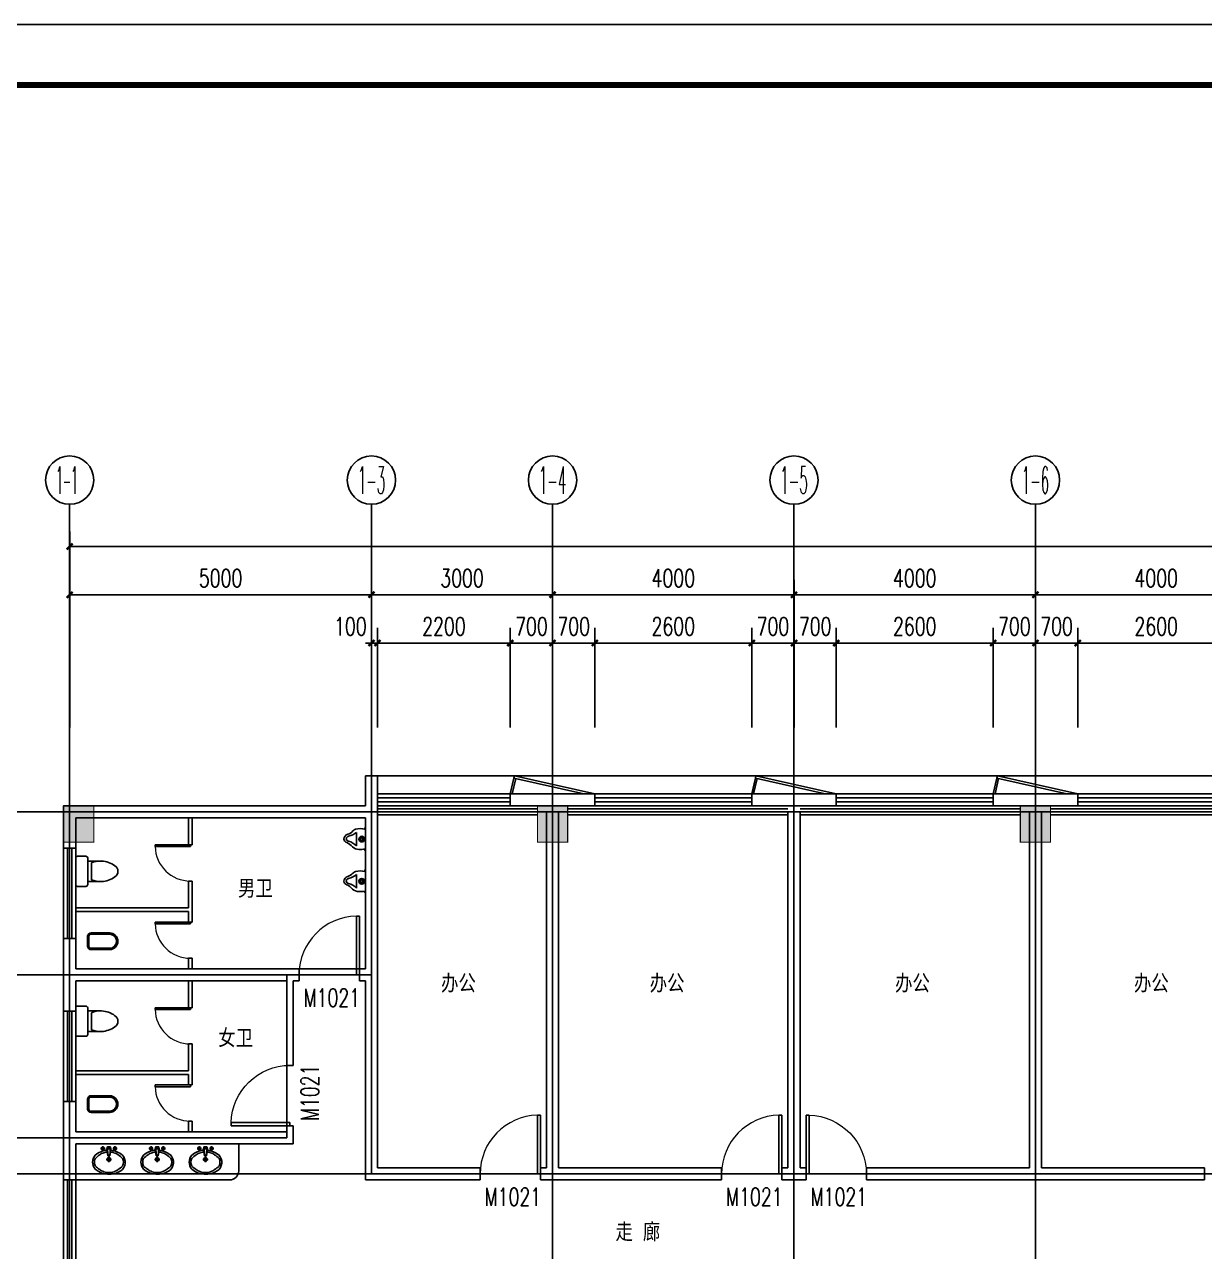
# Model space of a CAD drawing. Extents: x -6243262 to 3079315, y -2914302 to 172723.
# Drawn here: x -2370598 to -2351050, y -711687 to -691350 of the extents above; entities that cross this region are included whole.
import ezdxf
from ezdxf.enums import TextEntityAlignment as Align

# ---------------------------------------------------------------- set-up
doc = ezdxf.new("R2010")
doc.units = 0
doc.header["$LTSCALE"] = 1000
for name, color, linetype in [('0-柱网', 2, 'Continuous'), ('0-铝板', 32, 'Continuous'), ('A-FLOR-OTHER1-ON', 253, 'Continuous'), ('AXIS', 3, 'Continuous'), ('AXIS_TEXT', 7, 'Continuous'), ('DOTE', 24, 'Continuous'), ('PUB_DIM', 3, 'Continuous'), ('PUB_TEXT', 7, 'Continuous'), ('PUB_TITLE', 4, 'Continuous'), ('STAIR', 2, 'Continuous'), ('WALL', 9, 'Continuous'), ('WALL-PARAPET', 6, 'Continuous'), ('WINDOW', 4, 'Continuous'), ('WINDOW_TEXT', 7, 'Continuous'), ('洁具', 253, 'Continuous')]:
    doc.layers.add(name, color=color, linetype=linetype)
doc.styles.add('-宋体', font='', dxfattribs={"width": 0.8})
doc.styles.add('_TCH_AXIS', font='COMPLEX', dxfattribs={"bigfont": 'GBCBIG'})
doc.styles.add('_TCH_DIM_T3', font='SIMPLEX', dxfattribs={"width": 0.705882, "bigfont": 'GBCBIG'})
doc.styles.add('_TCH_WINDOW', font='SIMPLEX', dxfattribs={"height": 3.5, "bigfont": 'GBCBIG'})
doc.styles.add('COMPLEX', font='COMPLEX')
doc.styles.get('-宋体').set_extended_font_data('SimSun')
doc.dimstyles.new('_TCH_ARCH&&100', dxfattribs={"dimtxt": 297.5, "dimasz": 100, "dimexe": 250, "dimexo": 300, "dimgap": 126.25, "dimtad": 1, "dimdec": 0, "dimzin": 0, "dimdsep": 46, "dimtxsty": '_TCH_DIM_T3', "dimblk": 'ARCHTICK', "dimcen": 0.09, "dimclrt": 7, "dimazin": 2, "dimtfac": 1, "dimtdec": 0, "dimtix": 1, "dimtmove": 2, "dimatfit": 3, "dimfxl": 0, "dimtolj": 1, "dimtzin": 0, "dimarcsym": 0})

# ---------------------------------------------------------------- blocks, each defined once
blk = doc.blocks.new('1#柱网')
at = {"layer": '0-柱网'}
for points in [[(494005, 93967), (494005, 93367), (494505, 93367), (494505, 93967)], [(501855, 93967), (501855, 93367), (502355, 93367), (502355, 93967)], [(509855, 93967), (509855, 93367), (510355, 93367), (510355, 93967)]]:
    blk.add_hatch(color=0, dxfattribs=at).paths.add_polyline_path(points)
at = {"layer": '0-柱网', "color": 0, "const_width": 20}
for points in [[(494005, 93967), (494005, 93367), (494505, 93367), (494505, 93967), (494005, 93967)], [(501855, 93967), (501855, 93367), (502355, 93367), (502355, 93967), (501855, 93967)], [(509855, 93967), (509855, 93367), (510355, 93367), (510355, 93967), (509855, 93967)]]:
    blk.add_lwpolyline(points, dxfattribs=at)
blk = doc.blocks.new('A$C22252488')
at = {"layer": '0-铝板', "color": 0}
blk.add_lwpolyline([(1218, 0), (60, 261), (69, 300), (1400, 0)], dxfattribs=at)
at = {"layer": 'WINDOW', "color": 0}
for points in [[(0, 0), (60, 261)], [(31, 0), (90, 254)]]:
    blk.add_lwpolyline(points, dxfattribs=at)
blk = doc.blocks.new('01')
at = {"layer": 'A-FLOR-OTHER1-ON', "color": 0}
for points in [[(-34500, 150), (-31850, 150)], [(-34500, 0), (-31850, 0)], [(-31350, 150), (-27700, 150)], [(-31350, 0), (-27700, 0)], [(-23850, 150), (-27500, 150)], [(-23850, 0), (-27500, 0)], [(-19700, 150), (-23350, 150)], [(-19700, 0), (-23350, 0)], [(-19500, 150), (-15850, 150)], [(-19500, 0), (-15850, 0)], [(-11700, 150), (-15350, 150)], [(-11700, 0), (-15350, 0)], [(-11500, 150), (-7850, 150)], [(-11500, 0), (-7850, 0)], [(-3700, 150), (-7350, 150)], [(-3700, 0), (-7350, 0)], [(-3500, 150), (0, 150)], [(-3500, 0), (0, 0)]]:
    blk.add_lwpolyline(points, dxfattribs=at)
at = {"layer": 'STAIR', "color": 0}
for points in [[(-34500, 100), (-31850, 100)], [(-34500, 50), (-31850, 50)], [(-31350, 100), (-27700, 100)], [(-31350, 50), (-27700, 50)], [(-23850, 100), (-27500, 100)], [(-23850, 50), (-27500, 50)], [(-19700, 100), (-23350, 100)], [(-19700, 50), (-23350, 50)], [(-19500, 100), (-15850, 100)], [(-19500, 50), (-15850, 50)], [(-11700, 100), (-15350, 100)], [(-11700, 50), (-15350, 50)], [(-11500, 100), (-7850, 100)], [(-11500, 50), (-7850, 50)], [(-3700, 100), (-7350, 100)], [(-3700, 50), (-7350, 50)], [(-3500, 100), (0, 100)], [(-3500, 50), (0, 50)]]:
    blk.add_lwpolyline(points, dxfattribs=at)
blk = doc.blocks.new('_ArchTick')
at = {"color": 0, "linetype": 'ByBlock', "const_width": 0.4}
blk.add_lwpolyline([(-0.5, -0.5), (0.5, 0.5)], dxfattribs=at)
blk = doc.blocks.new('*D889')
at = {"layer": 'Defpoints', "color": 0, "transparency": 16777216}
for p in [(-2350550, -701602), (-2353150, -703302), (-2350550, -703302)]:
    blk.add_point(p, dxfattribs=at)
at = {"layer": 'PUB_DIM', "color": 0, "lineweight": -2, "transparency": 16777216}
for p, q in [((-2353150, -703002), (-2353150, -701352)), ((-2350550, -703002), (-2350550, -701352)), ((-2353150, -701602), (-2350550, -701602))]:
    blk.add_line(p, q, dxfattribs=at)
at = {"layer": 'PUB_DIM', "color": 0, "lineweight": -2, "transparency": 16777216, "xscale": 100, "yscale": 100, "zscale": 100, "rotation": 180}
blk.add_blockref('_ArchTick', (-2353150, -701602), dxfattribs=at)
at = {"layer": 'PUB_DIM', "color": 0, "lineweight": -2, "transparency": 16777216, "xscale": 100, "yscale": 100, "zscale": 100}
blk.add_blockref('_ArchTick', (-2350550, -701602), dxfattribs=at)
at = {"layer": 'PUB_DIM', "color": 7, "transparency": 16777216, "insert": (-2351850, -701327), "char_height": 297.5, "attachment_point": 5, "style": '_TCH_DIM_T3'}
blk.add_mtext('\\A1;2600', dxfattribs=at)
blk = doc.blocks.new('*D890')
at = {"layer": 'Defpoints', "color": 0, "transparency": 16777216}
for p in [(-2353150, -701602), (-2353850, -703302), (-2353150, -703302)]:
    blk.add_point(p, dxfattribs=at)
at = {"layer": 'PUB_DIM', "color": 0, "lineweight": -2, "transparency": 16777216}
for p, q in [((-2353850, -703002), (-2353850, -701352)), ((-2353150, -703002), (-2353150, -701352)), ((-2353850, -701602), (-2353950, -701602)), ((-2353850, -701602), (-2353150, -701602)), ((-2353150, -701602), (-2353050, -701602))]:
    blk.add_line(p, q, dxfattribs=at)
at = {"layer": 'PUB_DIM', "color": 0, "lineweight": -2, "transparency": 16777216, "xscale": 100, "yscale": 100, "zscale": 100}
blk.add_blockref('_ArchTick', (-2353850, -701602), dxfattribs=at)
at = {"layer": 'PUB_DIM', "color": 0, "lineweight": -2, "transparency": 16777216, "xscale": 100, "yscale": 100, "zscale": 100, "rotation": 180}
blk.add_blockref('_ArchTick', (-2353150, -701602), dxfattribs=at)
at = {"layer": 'PUB_DIM', "color": 7, "transparency": 16777216, "insert": (-2353500, -701327), "char_height": 297.5, "attachment_point": 5, "style": '_TCH_DIM_T3'}
blk.add_mtext('\\A1;700', dxfattribs=at)
blk = doc.blocks.new('*D891')
at = {"layer": 'Defpoints', "color": 0, "transparency": 16777216}
for p in [(-2353850, -701602), (-2354550, -703302), (-2353850, -703302)]:
    blk.add_point(p, dxfattribs=at)
at = {"layer": 'PUB_DIM', "color": 0, "lineweight": -2, "transparency": 16777216}
for p, q in [((-2354550, -703002), (-2354550, -701352)), ((-2353850, -703002), (-2353850, -701352)), ((-2354550, -701602), (-2354650, -701602)), ((-2354550, -701602), (-2353850, -701602)), ((-2353850, -701602), (-2353750, -701602))]:
    blk.add_line(p, q, dxfattribs=at)
at = {"layer": 'PUB_DIM', "color": 0, "lineweight": -2, "transparency": 16777216, "xscale": 100, "yscale": 100, "zscale": 100}
blk.add_blockref('_ArchTick', (-2354550, -701602), dxfattribs=at)
at = {"layer": 'PUB_DIM', "color": 0, "lineweight": -2, "transparency": 16777216, "xscale": 100, "yscale": 100, "zscale": 100, "rotation": 180}
blk.add_blockref('_ArchTick', (-2353850, -701602), dxfattribs=at)
at = {"layer": 'PUB_DIM', "color": 7, "transparency": 16777216, "insert": (-2354200, -701327), "char_height": 297.5, "attachment_point": 5, "style": '_TCH_DIM_T3'}
blk.add_mtext('\\A1;700', dxfattribs=at)
blk = doc.blocks.new('*D892')
at = {"layer": 'Defpoints', "color": 0, "transparency": 16777216}
for p in [(-2354550, -701602), (-2357150, -703302), (-2354550, -703302)]:
    blk.add_point(p, dxfattribs=at)
at = {"layer": 'PUB_DIM', "color": 0, "lineweight": -2, "transparency": 16777216}
for p, q in [((-2357150, -703002), (-2357150, -701352)), ((-2354550, -703002), (-2354550, -701352)), ((-2357150, -701602), (-2354550, -701602))]:
    blk.add_line(p, q, dxfattribs=at)
at = {"layer": 'PUB_DIM', "color": 0, "lineweight": -2, "transparency": 16777216, "xscale": 100, "yscale": 100, "zscale": 100, "rotation": 180}
blk.add_blockref('_ArchTick', (-2357150, -701602), dxfattribs=at)
at = {"layer": 'PUB_DIM', "color": 0, "lineweight": -2, "transparency": 16777216, "xscale": 100, "yscale": 100, "zscale": 100}
blk.add_blockref('_ArchTick', (-2354550, -701602), dxfattribs=at)
at = {"layer": 'PUB_DIM', "color": 7, "transparency": 16777216, "insert": (-2355850, -701327), "char_height": 297.5, "attachment_point": 5, "style": '_TCH_DIM_T3'}
blk.add_mtext('\\A1;2600', dxfattribs=at)
blk = doc.blocks.new('*D893')
at = {"layer": 'Defpoints', "color": 0, "transparency": 16777216}
for p in [(-2357150, -701602), (-2357850, -703302), (-2357150, -703302)]:
    blk.add_point(p, dxfattribs=at)
at = {"layer": 'PUB_DIM', "color": 0, "lineweight": -2, "transparency": 16777216}
for p, q in [((-2357850, -703002), (-2357850, -701352)), ((-2357150, -703002), (-2357150, -701352)), ((-2357850, -701602), (-2357950, -701602)), ((-2357850, -701602), (-2357150, -701602)), ((-2357150, -701602), (-2357050, -701602))]:
    blk.add_line(p, q, dxfattribs=at)
at = {"layer": 'PUB_DIM', "color": 0, "lineweight": -2, "transparency": 16777216, "xscale": 100, "yscale": 100, "zscale": 100}
blk.add_blockref('_ArchTick', (-2357850, -701602), dxfattribs=at)
at = {"layer": 'PUB_DIM', "color": 0, "lineweight": -2, "transparency": 16777216, "xscale": 100, "yscale": 100, "zscale": 100, "rotation": 180}
blk.add_blockref('_ArchTick', (-2357150, -701602), dxfattribs=at)
at = {"layer": 'PUB_DIM', "color": 7, "transparency": 16777216, "insert": (-2357500, -701327), "char_height": 297.5, "attachment_point": 5, "style": '_TCH_DIM_T3'}
blk.add_mtext('\\A1;700', dxfattribs=at)
blk = doc.blocks.new('*D894')
at = {"layer": 'Defpoints', "color": 0, "transparency": 16777216}
for p in [(-2357850, -701602), (-2358550, -703302), (-2357850, -703302)]:
    blk.add_point(p, dxfattribs=at)
at = {"layer": 'PUB_DIM', "color": 0, "lineweight": -2, "transparency": 16777216}
for p, q in [((-2358550, -703002), (-2358550, -701352)), ((-2357850, -703002), (-2357850, -701352)), ((-2358550, -701602), (-2358650, -701602)), ((-2358550, -701602), (-2357850, -701602)), ((-2357850, -701602), (-2357750, -701602))]:
    blk.add_line(p, q, dxfattribs=at)
at = {"layer": 'PUB_DIM', "color": 0, "lineweight": -2, "transparency": 16777216, "xscale": 100, "yscale": 100, "zscale": 100}
blk.add_blockref('_ArchTick', (-2358550, -701602), dxfattribs=at)
at = {"layer": 'PUB_DIM', "color": 0, "lineweight": -2, "transparency": 16777216, "xscale": 100, "yscale": 100, "zscale": 100, "rotation": 180}
blk.add_blockref('_ArchTick', (-2357850, -701602), dxfattribs=at)
at = {"layer": 'PUB_DIM', "color": 7, "transparency": 16777216, "insert": (-2358200, -701327), "char_height": 297.5, "attachment_point": 5, "style": '_TCH_DIM_T3'}
blk.add_mtext('\\A1;700', dxfattribs=at)
blk = doc.blocks.new('*D895')
at = {"layer": 'Defpoints', "color": 0, "transparency": 16777216}
for p in [(-2358550, -701602), (-2361150, -703302), (-2358550, -703302)]:
    blk.add_point(p, dxfattribs=at)
at = {"layer": 'PUB_DIM', "color": 0, "lineweight": -2, "transparency": 16777216}
for p, q in [((-2361150, -703002), (-2361150, -701352)), ((-2358550, -703002), (-2358550, -701352)), ((-2361150, -701602), (-2358550, -701602))]:
    blk.add_line(p, q, dxfattribs=at)
at = {"layer": 'PUB_DIM', "color": 0, "lineweight": -2, "transparency": 16777216, "xscale": 100, "yscale": 100, "zscale": 100, "rotation": 180}
blk.add_blockref('_ArchTick', (-2361150, -701602), dxfattribs=at)
at = {"layer": 'PUB_DIM', "color": 0, "lineweight": -2, "transparency": 16777216, "xscale": 100, "yscale": 100, "zscale": 100}
blk.add_blockref('_ArchTick', (-2358550, -701602), dxfattribs=at)
at = {"layer": 'PUB_DIM', "color": 7, "transparency": 16777216, "insert": (-2359850, -701327), "char_height": 297.5, "attachment_point": 5, "style": '_TCH_DIM_T3'}
blk.add_mtext('\\A1;2600', dxfattribs=at)
blk = doc.blocks.new('*D896')
at = {"layer": 'Defpoints', "color": 0, "transparency": 16777216}
for p in [(-2361150, -701602), (-2361850, -703302), (-2361150, -703302)]:
    blk.add_point(p, dxfattribs=at)
at = {"layer": 'PUB_DIM', "color": 0, "lineweight": -2, "transparency": 16777216}
for p, q in [((-2361850, -703002), (-2361850, -701352)), ((-2361150, -703002), (-2361150, -701352)), ((-2361850, -701602), (-2361950, -701602)), ((-2361850, -701602), (-2361150, -701602)), ((-2361150, -701602), (-2361050, -701602))]:
    blk.add_line(p, q, dxfattribs=at)
at = {"layer": 'PUB_DIM', "color": 0, "lineweight": -2, "transparency": 16777216, "xscale": 100, "yscale": 100, "zscale": 100}
blk.add_blockref('_ArchTick', (-2361850, -701602), dxfattribs=at)
at = {"layer": 'PUB_DIM', "color": 0, "lineweight": -2, "transparency": 16777216, "xscale": 100, "yscale": 100, "zscale": 100, "rotation": 180}
blk.add_blockref('_ArchTick', (-2361150, -701602), dxfattribs=at)
at = {"layer": 'PUB_DIM', "color": 7, "transparency": 16777216, "insert": (-2361500, -701327), "char_height": 297.5, "attachment_point": 5, "style": '_TCH_DIM_T3'}
blk.add_mtext('\\A1;700', dxfattribs=at)
blk = doc.blocks.new('*D897')
at = {"layer": 'Defpoints', "color": 0, "transparency": 16777216}
for p in [(-2361850, -701602), (-2362550, -703302), (-2361850, -703302)]:
    blk.add_point(p, dxfattribs=at)
at = {"layer": 'PUB_DIM', "color": 0, "lineweight": -2, "transparency": 16777216}
for p, q in [((-2362550, -703002), (-2362550, -701352)), ((-2361850, -703002), (-2361850, -701352)), ((-2362550, -701602), (-2362650, -701602)), ((-2362550, -701602), (-2361850, -701602)), ((-2361850, -701602), (-2361750, -701602))]:
    blk.add_line(p, q, dxfattribs=at)
at = {"layer": 'PUB_DIM', "color": 0, "lineweight": -2, "transparency": 16777216, "xscale": 100, "yscale": 100, "zscale": 100}
blk.add_blockref('_ArchTick', (-2362550, -701602), dxfattribs=at)
at = {"layer": 'PUB_DIM', "color": 0, "lineweight": -2, "transparency": 16777216, "xscale": 100, "yscale": 100, "zscale": 100, "rotation": 180}
blk.add_blockref('_ArchTick', (-2361850, -701602), dxfattribs=at)
at = {"layer": 'PUB_DIM', "color": 7, "transparency": 16777216, "insert": (-2362200, -701327), "char_height": 297.5, "attachment_point": 5, "style": '_TCH_DIM_T3'}
blk.add_mtext('\\A1;700', dxfattribs=at)
blk = doc.blocks.new('*D898')
at = {"layer": 'Defpoints', "color": 0, "transparency": 16777216}
for p in [(-2362550, -701602), (-2364750, -703302), (-2362550, -703302)]:
    blk.add_point(p, dxfattribs=at)
at = {"layer": 'PUB_DIM', "color": 0, "lineweight": -2, "transparency": 16777216}
for p, q in [((-2364750, -703002), (-2364750, -701352)), ((-2362550, -703002), (-2362550, -701352)), ((-2364750, -701602), (-2362550, -701602))]:
    blk.add_line(p, q, dxfattribs=at)
at = {"layer": 'PUB_DIM', "color": 0, "lineweight": -2, "transparency": 16777216, "xscale": 100, "yscale": 100, "zscale": 100, "rotation": 180}
blk.add_blockref('_ArchTick', (-2364750, -701602), dxfattribs=at)
at = {"layer": 'PUB_DIM', "color": 0, "lineweight": -2, "transparency": 16777216, "xscale": 100, "yscale": 100, "zscale": 100}
blk.add_blockref('_ArchTick', (-2362550, -701602), dxfattribs=at)
at = {"layer": 'PUB_DIM', "color": 7, "transparency": 16777216, "insert": (-2363650, -701327), "char_height": 297.5, "attachment_point": 5, "style": '_TCH_DIM_T3'}
blk.add_mtext('\\A1;2200', dxfattribs=at)
blk = doc.blocks.new('*D899')
at = {"layer": 'Defpoints', "color": 0, "transparency": 16777216}
for p in [(-2364750, -701602), (-2364850, -703302), (-2364750, -703302)]:
    blk.add_point(p, dxfattribs=at)
at = {"layer": 'PUB_DIM', "color": 0, "lineweight": -2, "transparency": 16777216}
for p, q in [((-2364850, -703002), (-2364850, -701352)), ((-2364750, -703002), (-2364750, -701352)), ((-2364850, -701602), (-2364950, -701602)), ((-2364850, -701602), (-2364750, -701602)), ((-2364750, -701602), (-2364650, -701602))]:
    blk.add_line(p, q, dxfattribs=at)
at = {"layer": 'PUB_DIM', "color": 0, "lineweight": -2, "transparency": 16777216, "xscale": 100, "yscale": 100, "zscale": 100}
blk.add_blockref('_ArchTick', (-2364850, -701602), dxfattribs=at)
at = {"layer": 'PUB_DIM', "color": 0, "lineweight": -2, "transparency": 16777216, "xscale": 100, "yscale": 100, "zscale": 100, "rotation": 180}
blk.add_blockref('_ArchTick', (-2364750, -701602), dxfattribs=at)
at = {"layer": 'PUB_DIM', "color": 7, "transparency": 16777216, "insert": (-2365200, -701327), "char_height": 297.5, "attachment_point": 5, "style": '_TCH_DIM_T3'}
blk.add_mtext('\\A1;100', dxfattribs=at)
blk = doc.blocks.new('*D1263')
at = {"layer": 'AXIS', "color": 0, "lineweight": -2, "transparency": 16777216}
for p, q in [((-2353850, -703002), (-2353850, -700552)), ((-2349850, -703002), (-2349850, -700552)), ((-2353850, -700802), (-2349850, -700802))]:
    blk.add_line(p, q, dxfattribs=at)
at = {"layer": 'Defpoints', "color": 0, "transparency": 16777216}
for p in [(-2349850, -700802), (-2353850, -703302), (-2349850, -703302)]:
    blk.add_point(p, dxfattribs=at)
at = {"layer": 'AXIS', "color": 0, "lineweight": -2, "transparency": 16777216, "xscale": 100, "yscale": 100, "zscale": 100, "rotation": 180}
blk.add_blockref('_ArchTick', (-2353850, -700802), dxfattribs=at)
at = {"layer": 'AXIS', "color": 0, "lineweight": -2, "transparency": 16777216, "xscale": 100, "yscale": 100, "zscale": 100}
blk.add_blockref('_ArchTick', (-2349850, -700802), dxfattribs=at)
at = {"layer": 'AXIS', "color": 7, "transparency": 16777216, "insert": (-2351850, -700527), "char_height": 297.5, "attachment_point": 5, "style": '_TCH_DIM_T3'}
blk.add_mtext('\\A1;4000', dxfattribs=at)
blk = doc.blocks.new('*D1264')
at = {"layer": 'AXIS', "color": 0, "lineweight": -2, "transparency": 16777216}
for p, q in [((-2357850, -703002), (-2357850, -700552)), ((-2353850, -703002), (-2353850, -700552)), ((-2357850, -700802), (-2353850, -700802))]:
    blk.add_line(p, q, dxfattribs=at)
at = {"layer": 'Defpoints', "color": 0, "transparency": 16777216}
for p in [(-2353850, -700802), (-2357850, -703302), (-2353850, -703302)]:
    blk.add_point(p, dxfattribs=at)
at = {"layer": 'AXIS', "color": 0, "lineweight": -2, "transparency": 16777216, "xscale": 100, "yscale": 100, "zscale": 100, "rotation": 180}
blk.add_blockref('_ArchTick', (-2357850, -700802), dxfattribs=at)
at = {"layer": 'AXIS', "color": 0, "lineweight": -2, "transparency": 16777216, "xscale": 100, "yscale": 100, "zscale": 100}
blk.add_blockref('_ArchTick', (-2353850, -700802), dxfattribs=at)
at = {"layer": 'AXIS', "color": 7, "transparency": 16777216, "insert": (-2355850, -700527), "char_height": 297.5, "attachment_point": 5, "style": '_TCH_DIM_T3'}
blk.add_mtext('\\A1;4000', dxfattribs=at)
blk = doc.blocks.new('*D1265')
at = {"layer": 'AXIS', "color": 0, "lineweight": -2, "transparency": 16777216}
for p, q in [((-2361850, -703002), (-2361850, -700552)), ((-2357850, -703002), (-2357850, -700552)), ((-2361850, -700802), (-2357850, -700802))]:
    blk.add_line(p, q, dxfattribs=at)
at = {"layer": 'Defpoints', "color": 0, "transparency": 16777216}
for p in [(-2357850, -700802), (-2361850, -703302), (-2357850, -703302)]:
    blk.add_point(p, dxfattribs=at)
at = {"layer": 'AXIS', "color": 0, "lineweight": -2, "transparency": 16777216, "xscale": 100, "yscale": 100, "zscale": 100, "rotation": 180}
blk.add_blockref('_ArchTick', (-2361850, -700802), dxfattribs=at)
at = {"layer": 'AXIS', "color": 0, "lineweight": -2, "transparency": 16777216, "xscale": 100, "yscale": 100, "zscale": 100}
blk.add_blockref('_ArchTick', (-2357850, -700802), dxfattribs=at)
at = {"layer": 'AXIS', "color": 7, "transparency": 16777216, "insert": (-2359850, -700527), "char_height": 297.5, "attachment_point": 5, "style": '_TCH_DIM_T3'}
blk.add_mtext('\\A1;4000', dxfattribs=at)
blk = doc.blocks.new('*D1266')
at = {"layer": 'AXIS', "color": 0, "lineweight": -2, "transparency": 16777216}
for p, q in [((-2364850, -703002), (-2364850, -700552)), ((-2361850, -703002), (-2361850, -700552)), ((-2364850, -700802), (-2361850, -700802))]:
    blk.add_line(p, q, dxfattribs=at)
at = {"layer": 'Defpoints', "color": 0, "transparency": 16777216}
for p in [(-2361850, -700802), (-2364850, -703302), (-2361850, -703302)]:
    blk.add_point(p, dxfattribs=at)
at = {"layer": 'AXIS', "color": 0, "lineweight": -2, "transparency": 16777216, "xscale": 100, "yscale": 100, "zscale": 100, "rotation": 180}
blk.add_blockref('_ArchTick', (-2364850, -700802), dxfattribs=at)
at = {"layer": 'AXIS', "color": 0, "lineweight": -2, "transparency": 16777216, "xscale": 100, "yscale": 100, "zscale": 100}
blk.add_blockref('_ArchTick', (-2361850, -700802), dxfattribs=at)
at = {"layer": 'AXIS', "color": 7, "transparency": 16777216, "insert": (-2363350, -700527), "char_height": 297.5, "attachment_point": 5, "style": '_TCH_DIM_T3'}
blk.add_mtext('\\A1;3000', dxfattribs=at)
blk = doc.blocks.new('*D1267')
at = {"layer": 'AXIS', "color": 0, "lineweight": -2, "transparency": 16777216}
for p, q in [((-2369850, -703002), (-2369850, -700552)), ((-2364850, -703002), (-2364850, -700552)), ((-2369850, -700802), (-2364850, -700802))]:
    blk.add_line(p, q, dxfattribs=at)
at = {"layer": 'Defpoints', "color": 0, "transparency": 16777216}
for p in [(-2364850, -700802), (-2369850, -703302), (-2364850, -703302)]:
    blk.add_point(p, dxfattribs=at)
at = {"layer": 'AXIS', "color": 0, "lineweight": -2, "transparency": 16777216, "xscale": 100, "yscale": 100, "zscale": 100, "rotation": 180}
blk.add_blockref('_ArchTick', (-2369850, -700802), dxfattribs=at)
at = {"layer": 'AXIS', "color": 0, "lineweight": -2, "transparency": 16777216, "xscale": 100, "yscale": 100, "zscale": 100}
blk.add_blockref('_ArchTick', (-2364850, -700802), dxfattribs=at)
at = {"layer": 'AXIS', "color": 7, "transparency": 16777216, "insert": (-2367350, -700527), "char_height": 297.5, "attachment_point": 5, "style": '_TCH_DIM_T3'}
blk.add_mtext('\\A1;5000', dxfattribs=at)
blk = doc.blocks.new('*D1268')
at = {"layer": 'AXIS', "color": 0, "lineweight": -2, "transparency": 16777216}
for p, q in [((-2369850, -703002), (-2369850, -699752)), ((-2329850, -703002), (-2329850, -699752)), ((-2369850, -700002), (-2329850, -700002))]:
    blk.add_line(p, q, dxfattribs=at)
at = {"layer": 'Defpoints', "color": 0, "transparency": 16777216}
for p in [(-2329850, -700002), (-2369850, -703302), (-2329850, -703302)]:
    blk.add_point(p, dxfattribs=at)
at = {"layer": 'AXIS', "color": 0, "lineweight": -2, "transparency": 16777216, "xscale": 100, "yscale": 100, "zscale": 100, "rotation": 180}
blk.add_blockref('_ArchTick', (-2369850, -700002), dxfattribs=at)
at = {"layer": 'AXIS', "color": 0, "lineweight": -2, "transparency": 16777216, "xscale": 100, "yscale": 100, "zscale": 100}
blk.add_blockref('_ArchTick', (-2329850, -700002), dxfattribs=at)
at = {"layer": 'AXIS', "color": 7, "transparency": 16777216, "insert": (-2349850, -699727), "char_height": 297.5, "attachment_point": 5, "style": '_TCH_DIM_T3'}
blk.add_mtext('\\A1;40000', dxfattribs=at)
blk = doc.blocks.new('$DorLib2D$00000001')
at = {"color": 0}
for p, q in [((0.45, 0.975), (0.5, 0.975)), ((0.45, 0), (0.45, 0.975)), ((0.5, 0), (0.5, 0.975)), ((0.5, 0), (0.45, 0))]:
    blk.add_line(p, q, dxfattribs=at)
at = {"color": 0, "lineweight": 13}
blk.add_arc((0.475, 0), 0.975, 91.4693, 180, dxfattribs=at)
blk = doc.blocks.new('$WINLIB2D$00000001')
at = {"color": 0}
for points in [[(-0.5, 0.5), (-0.5, -0.5)], [(-0.5, 0.5), (0.5, 0.5)], [(0.5, -0.5), (0.5, 0.5)], [(0.5, 0.1667), (-0.5, 0.1667)], [(0.5, -0.1667), (-0.5, -0.1667)], [(-0.5, -0.5), (0.5, -0.5)]]:
    blk.add_lwpolyline(points, dxfattribs=at)
blk = doc.blocks.new('$plan$00003671')
at = {"layer": '洁具', "color": 0}
for p, q in [((-101, 10), (-101, -63)), ((-25, 0), (-32, -39)), ((-25, 0), (25, 0)), ((-25, 0), (-17, -148)), ((25, 0), (17, -148)), ((25, 0), (32, -39)), ((101, 10), (101, -63)), ((-64, -27), (-138, -27)), ((-32, -39), (-17, -148)), ((-24, -20), (24, -20)), ((-17, -138), (17, -138)), ((-17, -148), (17, -148)), ((0, -164), (0, -254)), ((32, -39), (17, -148)), ((138, -27), (64, -27)), ((45, -209), (-45, -209))]:
    blk.add_line(p, q, dxfattribs=at)
blk.add_lwpolyline([(25, 0), (32, -39), (30, -54, -0.144626), (222, -135, -0.454002), (196, -399, -0.337627), (-227, -368, -0.376635), (-227, -140, -0.17218), (-30, -54), (-32, -39), (-25, 0)], format="xyb", close=True, dxfattribs=at)
for centre, radius in [((-101, -27), 25.2), ((-101, -27), 15.1), ((0, -209), 30.2), ((0, -209), 20.2), ((101, -27), 25.2), ((101, -27), 15.1)]:
    blk.add_circle(centre, radius, dxfattribs=at)
for centre, radius, start, end in [((-102, -254), 138, 152.5904, 207.4096), ((-19, -374), 275, 118.8696, 138.2267), ((-16, -304), 218, 108.3074, 128.6169), ((0, -351), 268, 95.4714, 108.3074), ((-1, -27), 7.25, 80.5252, 279.4748), ((1, -27), 7.25, 260.5252, 99.4748), ((0, -351), 268, 71.6926, 84.5286), ((16, -304), 218, 51.3831, 71.6926), ((19, -374), 275, 41.7733, 61.1304), ((102, -254), 138, 332.5904, 27.4096), ((-19, -135), 275, 221.7733, 241.1304), ((-16, -205), 218, 231.3831, 251.6926), ((16, -205), 218, 288.3074, 308.6169), ((19, -135), 275, 298.8696, 318.2267), ((0, -158), 268, 251.6926, 288.3074)]:
    blk.add_arc(centre, radius, start, end, dxfattribs=at)
blk = doc.blocks.new('$plan$00002813')
at = {"layer": '洁具', "color": 0}
blk.add_line((-112, -146), (114, -146), dxfattribs=at)
blk.add_lwpolyline([(-185, 0), (-185, -10), (-164, -10, 0.125587), (-163, -162, 0.087699), (-135, -207, -0.142493), (-79, -292, 0.309604), (0, -360, 0.229829), (59, -308, -0.1358), (128, -215, 0.187963), (170, -108, 0.056569), (165, -10), (185, -10), (185, 0)], format="xyb", close=True, dxfattribs=at)
for radius in [47.3, 34.6, 22.1]:
    blk.add_circle((0, -62), radius, dxfattribs=at)
for centre, radius, start, end in [((-382, -363), 346, 14.0616, 38.7001), ((335, -366), 312, 135.2868, 164.3913), ((-6, -276), 40.9, 183.6565, 351.9398)]:
    blk.add_arc(centre, radius, start, end, dxfattribs=at)
blk = doc.blocks.new('$plan$00002866')
at = {"layer": '洁具', "color": 0}
for points in [[(-366, 138), (-59, 138, -0.388189), (0, 88), (0, -88, -0.388189), (-59, -138), (-366, -138, -0.97895)], [(-58, -116), (-376, -116, -0.936623), (-366, 117), (-58, 117, -0.381636), (-21, 86), (-21, -86, -0.399536)]]:
    blk.add_lwpolyline(points, format="xyb", close=True, dxfattribs=at)
blk.add_lwpolyline([(-306, 117, 0, 0, 0.440649), (-316, 108, 0, 0, 0), (-316, -106, 0, 0, 0.411645), (-307, -115, 1.5, 1.5, 0)], format="xyseb", dxfattribs=at)
blk = doc.blocks.new('_AXISO')
at = {"color": 0}
blk.add_circle((0, 0), 0.5, dxfattribs=at)
at = {"layer": 'AXIS_TEXT', "color": 0, "style": 'COMPLEX', "width": 1.041667}
blk.add_attdef('A', text='', height=0.56, dxfattribs=at).set_placement((-0.25, -0.28), (0.25, -0.28), align=Align.FIT)
blk = doc.blocks.new('$plan$00002826')
at = {"layer": '洁具', "color": 0}
for p, q in [((-260, -140), (-260, 140)), ((-200, 170), (-200, -170))]:
    blk.add_line(p, q, dxfattribs=at)
blk.add_lwpolyline([(-650, 92, 0.537872), (-650, -92, 0.149947), (-430, -170), (-200, -170), (-200, -220, 0.414214), (-170, -250), (-30, -250, 0.414214), (0, -220), (0, 220, 0.414214), (-30, 250), (-170, 250, 0.414214), (-200, 220), (-200, 170), (-430, 170, 0.149947)], format="xyb", close=True, dxfattribs=at)
for centre, start, end in [((-413, -227), 67.4505, 91.4725), ((-413, 227), 268.6339, 292.5495)]:
    blk.add_arc(centre, 398, start, end, dxfattribs=at)

msp = doc.modelspace()

# ---------------------------------------------------------------- linework, layer by layer
msp.add_lwpolyline([(-2369750.4, -709901.6), (-2369750.4, -710501.6), (-2367200.4, -710501.6, 0.4142136), (-2367050.4, -710351.6), (-2367050.4, -709901.6)], format="xyb")
at = {"layer": '0-铝板'}
msp.add_lwpolyline([(-2364750.4, -703801.6), (-2329250.4, -703801.6), (-2329250.4, -712301.6)], dxfattribs=at)
at = {"layer": 'AXIS'}
for p, q in [((-2369850.4, -703301.6), (-2369850.4, -699301.6)), ((-2364850.4, -703301.6), (-2364850.4, -699301.6)), ((-2361850.4, -703301.6), (-2361850.4, -699301.6)), ((-2357850.4, -703301.6), (-2357850.4, -699301.6)), ((-2353850.4, -703301.6), (-2353850.4, -699301.6))]:
    msp.add_line(p, q, dxfattribs=at)
at = {"layer": 'DOTE'}
for p, q in [((-2369850.4, -721001.6), (-2369850.4, -703301.6)), ((-2364850.4, -710401.6), (-2364850.4, -703301.6)), ((-2361850.4, -721001.6), (-2361850.4, -703301.6)), ((-2357850.4, -721001.6), (-2357850.4, -703301.6)), ((-2353850.4, -721001.6), (-2353850.4, -703301.6)), ((-2328750.4, -704401.6), (-2370950.4, -704401.6)), ((-2364850.4, -707101.6), (-2370950.4, -707101.6)), ((-2366250.4, -709801.6), (-2366250.4, -707101.6)), ((-2366250.4, -709801.6), (-2370950.4, -709801.6)), ((-2328750.4, -710401.6), (-2370950.4, -710401.6))]:
    msp.add_line(p, q, dxfattribs=at)
at = {"layer": 'PUB_TITLE'}
msp.add_lwpolyline([(-2377382.9, -733350.5), (-2317982.9, -733350.5), (-2317982.9, -691350.5), (-2377382.9, -691350.5)], close=True, dxfattribs=at)
at = {"layer": 'PUB_TITLE', "const_width": 100}
msp.add_lwpolyline([(-2375882.9, -732350.5), (-2318982.9, -732350.5), (-2318982.9, -692350.5), (-2375882.9, -692350.5)], close=True, dxfattribs=at)
at = {"layer": 'WALL'}
for p, q in [((-2364950.4, -704201.6), (-2364950.4, -703801.6)), ((-2364950.4, -703801.6), (-2364750.4, -703801.6)), ((-2364750.4, -704101.6), (-2364750.4, -703801.6)), ((-2364950.4, -704301.6), (-2364950.4, -704201.6)), ((-2364750.4, -704101.6), (-2364750.4, -704301.6)), ((-2361150.4, -704101.6), (-2362550.4, -704101.6)), ((-2362550.4, -704101.6), (-2362550.4, -704301.6)), ((-2361150.4, -704301.6), (-2361150.4, -704101.6)), ((-2357150.4, -704101.6), (-2358550.4, -704101.6)), ((-2358550.4, -704101.6), (-2358550.4, -704301.6)), ((-2357150.4, -704301.6), (-2357150.4, -704101.6)), ((-2353150.4, -704101.6), (-2354550.4, -704101.6)), ((-2354550.4, -704101.6), (-2354550.4, -704301.6)), ((-2353150.4, -704301.6), (-2353150.4, -704101.6)), ((-2369950.4, -704301.6), (-2369950.4, -705001.6)), ((-2364950.4, -704301.6), (-2369950.4, -704301.6)), ((-2364750.4, -704401.6), (-2364750.4, -704301.6)), ((-2364750.4, -707101.6), (-2364750.4, -704401.6)), ((-2362550.4, -704301.6), (-2361150.4, -704301.6)), ((-2361950.4, -710301.6), (-2361950.4, -704401.6)), ((-2361950.4, -704401.6), (-2361750.4, -704401.6)), ((-2361750.4, -710301.6), (-2361750.4, -704401.6)), ((-2358550.4, -704301.6), (-2357150.4, -704301.6)), ((-2357950.4, -710301.6), (-2357950.4, -704401.6)), ((-2357950.4, -704401.6), (-2357750.4, -704401.6)), ((-2357750.4, -710301.6), (-2357750.4, -704401.6)), ((-2354550.4, -704301.6), (-2353150.4, -704301.6)), ((-2353950.4, -710301.6), (-2353950.4, -704401.6)), ((-2353950.4, -704401.6), (-2353750.4, -704401.6)), ((-2353750.4, -710301.6), (-2353750.4, -704401.6)), ((-2369750.4, -705001.6), (-2369750.4, -704501.6)), ((-2364950.4, -704501.6), (-2369750.4, -704501.6)), ((-2364950.4, -707001.6), (-2364950.4, -704501.6)), ((-2369950.4, -705001.6), (-2369750.4, -705001.6)), ((-2369750.4, -706501.6), (-2369950.4, -706501.6)), ((-2369950.4, -706501.6), (-2369950.4, -707101.6)), ((-2369750.4, -707001.6), (-2369750.4, -706501.6)), ((-2367850.4, -707001.6), (-2369750.4, -707001.6)), ((-2366250.4, -707001.6), (-2367850.4, -707001.6)), ((-2366050.4, -707001.6), (-2366250.4, -707001.6)), ((-2366050.4, -707201.6), (-2366050.4, -707001.6)), ((-2364950.4, -707001.6), (-2365050.4, -707001.6)), ((-2365050.4, -707001.6), (-2365050.4, -707201.6)), ((-2369950.4, -707101.6), (-2369950.4, -707701.6)), ((-2367850.4, -707201.6), (-2369750.4, -707201.6)), ((-2369750.4, -707701.6), (-2369750.4, -707201.6)), ((-2366250.4, -707201.6), (-2367850.4, -707201.6)), ((-2366250.4, -707201.6), (-2366250.4, -708601.6)), ((-2366150.4, -708601.6), (-2366150.4, -707201.6)), ((-2366150.4, -707201.6), (-2366050.4, -707201.6)), ((-2365050.4, -707201.6), (-2364950.4, -707201.6)), ((-2364950.4, -710501.6), (-2364950.4, -707201.6)), ((-2364750.4, -710301.6), (-2364750.4, -707101.6)), ((-2369950.4, -707701.6), (-2369750.4, -707701.6)), ((-2366250.4, -708601.6), (-2366150.4, -708601.6)), ((-2369750.4, -709201.6), (-2369950.4, -709201.6)), ((-2369950.4, -709201.6), (-2369950.4, -709801.6)), ((-2369750.4, -709701.6), (-2369750.4, -709201.6)), ((-2366250.4, -709701.6), (-2369750.4, -709701.6)), ((-2366150.4, -709601.6), (-2366250.4, -709601.6)), ((-2366250.4, -709601.6), (-2366250.4, -709701.6)), ((-2366150.4, -709901.6), (-2366150.4, -709601.6)), ((-2369950.4, -709801.6), (-2369950.4, -710501.6)), ((-2369750.4, -710501.6), (-2369750.4, -709901.6)), ((-2366150.4, -709901.6), (-2369750.4, -709901.6)), ((-2363050.4, -710301.6), (-2364750.4, -710301.6)), ((-2363050.4, -710501.6), (-2363050.4, -710301.6)), ((-2361950.4, -710301.6), (-2362050.4, -710301.6)), ((-2362050.4, -710301.6), (-2362050.4, -710501.6)), ((-2359050.4, -710301.6), (-2361750.4, -710301.6)), ((-2359050.4, -710501.6), (-2359050.4, -710301.6)), ((-2357950.4, -710301.6), (-2358050.4, -710301.6)), ((-2358050.4, -710301.6), (-2358050.4, -710501.6)), ((-2357650.4, -710301.6), (-2357750.4, -710301.6)), ((-2357650.4, -710501.6), (-2357650.4, -710301.6)), ((-2353950.4, -710301.6), (-2356650.4, -710301.6)), ((-2356650.4, -710301.6), (-2356650.4, -710501.6)), ((-2351050.4, -710301.6), (-2353750.4, -710301.6)), ((-2351050.4, -710501.6), (-2351050.4, -710301.6)), ((-2369950.4, -710501.6), (-2369750.4, -710501.6)), ((-2364950.4, -710501.6), (-2363050.4, -710501.6)), ((-2362050.4, -710501.6), (-2361850.4, -710501.6)), ((-2361850.4, -710501.6), (-2359050.4, -710501.6)), ((-2358050.4, -710501.6), (-2357850.4, -710501.6)), ((-2357850.4, -710501.6), (-2357650.4, -710501.6)), ((-2356650.4, -710501.6), (-2353850.4, -710501.6)), ((-2353850.4, -710501.6), (-2351050.4, -710501.6))]:
    msp.add_line(p, q, dxfattribs=at)
at = {"layer": 'WALL-PARAPET'}
for p, q in [((-2367880.4, -704501.6), (-2367880.4, -704946.6)), ((-2367820.4, -704501.6), (-2367880.4, -704501.6)), ((-2367820.4, -704946.6), (-2367820.4, -704501.6)), ((-2367880.4, -704946.6), (-2367820.4, -704946.6)), ((-2367820.4, -705546.6), (-2367880.4, -705546.6)), ((-2367880.4, -705546.6), (-2367880.4, -705991.6)), ((-2367820.4, -706021.6), (-2367820.4, -705546.6)), ((-2367880.4, -705991.6), (-2369750.4, -705991.6)), ((-2369750.4, -706051.6), (-2369750.4, -705991.6)), ((-2367880.4, -706051.6), (-2369750.4, -706051.6)), ((-2367880.4, -706051.6), (-2367880.4, -706226.6)), ((-2367820.4, -706226.6), (-2367820.4, -706021.6)), ((-2367880.4, -706226.6), (-2367820.4, -706226.6)), ((-2367820.4, -706826.6), (-2367880.4, -706826.6)), ((-2367880.4, -706826.6), (-2367880.4, -707001.6)), ((-2367820.4, -707001.6), (-2367820.4, -706826.6)), ((-2367880.4, -707201.6), (-2367880.4, -707646.6)), ((-2367820.4, -707201.6), (-2367880.4, -707201.6)), ((-2367820.4, -707646.6), (-2367820.4, -707201.6)), ((-2367880.4, -707646.6), (-2367820.4, -707646.6)), ((-2367820.4, -708246.6), (-2367880.4, -708246.6)), ((-2367880.4, -708246.6), (-2367880.4, -708691.6)), ((-2367820.4, -708721.6), (-2367820.4, -708246.6)), ((-2367880.4, -708691.6), (-2369750.4, -708691.6)), ((-2369750.4, -708751.6), (-2369750.4, -708691.6)), ((-2367880.4, -708751.6), (-2369750.4, -708751.6)), ((-2367880.4, -708751.6), (-2367880.4, -708926.6)), ((-2367820.4, -708926.6), (-2367820.4, -708721.6)), ((-2367880.4, -708926.6), (-2367820.4, -708926.6)), ((-2367820.4, -709526.6), (-2367880.4, -709526.6)), ((-2367880.4, -709526.6), (-2367880.4, -709701.6)), ((-2367880.4, -709701.6), (-2367820.4, -709701.6)), ((-2367820.4, -709701.6), (-2367820.4, -709526.6))]:
    msp.add_line(p, q, dxfattribs=at)
at = {"layer": 'WINDOW'}
for p, q in [((-2365050.4, -707001.6), (-2366050.4, -707001.6)), ((-2366250.4, -709601.6), (-2366250.4, -708601.6))]:
    msp.add_line(p, q, dxfattribs=at)

# ---------------------------------------------------------------- block references
at = {"color": 8}
msp.add_blockref('01', (-2330250.4, -704451.6), dxfattribs=at)
for name, p, rotation in [('$plan$00002813', (-2364950.4, -704851.6), 269.9999999999999), ('$plan$00002813', (-2364950.4, -705551.6), 269.9999999999999), ('$plan$00002866', (-2369552.7, -706544.4), 180), ('$plan$00002866', (-2369552.7, -709244.4), 179.9999999999999)]:
    msp.add_blockref(name, p, dxfattribs=dict(rotation=rotation))
at = {"yscale": -1, "rotation": 180}
for p in [(-2369750.4, -705385.3), (-2369750.4, -707870.5)]:
    msp.add_blockref('$plan$00002826', p, dxfattribs=at)
for p in [(-2369200.4, -709952.5), (-2368400.4, -709952.5), (-2367600.4, -709952.5)]:
    msp.add_blockref('$plan$00003671', p)
at = {"layer": '0-柱网'}
msp.add_blockref('1#柱网', (-2863955.4, -798268.8), dxfattribs=at)
at = {"layer": '0-铝板', "color": 8}
for p in [(-2362550.4, -704101.6), (-2358550.4, -704101.6), (-2354550.4, -704101.6)]:
    msp.add_blockref('A$C22252488', p, dxfattribs=at)
at = {"layer": 'AXIS'}
ref = msp.add_blockref('_AXISO', (-2369850.4, -698901.6), dxfattribs=dict(at, xscale=800, yscale=800, zscale=800))
ref.add_attrib('A', '1-1 ', dxfattribs={"layer": 'AXIS_TEXT', "height": 452.55, "style": '_TCH_AXIS', "width": 0.272727}).set_placement((-2370076.7, -699127.8), (-2369624.1, -699127.8), align=Align.FIT)
ref = msp.add_blockref('_AXISO', (-2364850.4, -698901.6), dxfattribs=dict(at, xscale=800, yscale=800, zscale=800))
ref.add_attrib('A', '1-3', dxfattribs={"layer": 'AXIS_TEXT', "height": 452.55, "style": '_TCH_AXIS', "width": 0.381818}).set_placement((-2365076.7, -699127.8), (-2364624.1, -699127.8), align=Align.FIT)
ref = msp.add_blockref('_AXISO', (-2361850.4, -698901.6), dxfattribs=dict(at, xscale=800, yscale=800, zscale=800))
ref.add_attrib('A', '1-4', dxfattribs={"layer": 'AXIS_TEXT', "height": 452.55, "style": '_TCH_AXIS', "width": 0.368421}).set_placement((-2362076.7, -699127.8), (-2361624.1, -699127.8), align=Align.FIT)
ref = msp.add_blockref('_AXISO', (-2357850.4, -698901.6), dxfattribs=dict(at, xscale=800, yscale=800, zscale=800))
ref.add_attrib('A', '1-5', dxfattribs={"layer": 'AXIS_TEXT', "height": 452.55, "style": '_TCH_AXIS', "width": 0.381818}).set_placement((-2358076.7, -699127.8), (-2357624.1, -699127.8), align=Align.FIT)
ref = msp.add_blockref('_AXISO', (-2353850.4, -698901.6), dxfattribs=dict(at, xscale=800, yscale=800, zscale=800))
ref.add_attrib('A', '1-6', dxfattribs={"layer": 'AXIS_TEXT', "height": 452.55, "style": '_TCH_AXIS', "width": 0.381818}).set_placement((-2354076.7, -699127.8), (-2353624.1, -699127.8), align=Align.FIT)
at = {"layer": 'WINDOW'}
for name, p, xscale, yscale, zscale, rotation in [('$WINLIB2D$00000001', (-2363650.4, -704201.6), -2199.999999988097, -200, -2199.999999988097, 180), ('$WINLIB2D$00000001', (-2359850.4, -704201.6), -2600, -200, -2600, 180), ('$WINLIB2D$00000001', (-2355850.4, -704201.6), -2600, -200, -2600, 180), ('$WINLIB2D$00000001', (-2351850.4, -704201.6), -2600, -200, -2600, 180), ('$WINLIB2D$00000001', (-2369850.4, -705751.6), 1500, 200, 1500, 90), ('$DorLib2D$00000001', (-2367850.4, -705246.6), 600, 600, 600, 90), ('$DorLib2D$00000001', (-2367850.4, -706526.6), 600, 600, 600, 90), ('$DorLib2D$00000001', (-2367850.4, -707946.6), 600, 600, 600, 90), ('$WINLIB2D$00000001', (-2369850.4, -708451.6), -1500, 200, -1500, 90), ('$DorLib2D$00000001', (-2367850.4, -709226.6), 600, 600, 600, 90), ('$WINLIB2D$00000001', (-2369850.4, -711401.6), -1800.00000000004, -200, -1800.00000000004, 90)]:
    msp.add_blockref(name, p, dxfattribs=dict(at, xscale=xscale, yscale=yscale, zscale=zscale, rotation=rotation))
ref = msp.add_blockref('$DorLib2D$00000001', (-2365550.4, -707101.6), dxfattribs=dict(at, xscale=-1000, yscale=-1000, zscale=-1000, rotation=180))
ref.add_attrib('A', 'M1021', (-2365975.4, -707630.2), dxfattribs={"layer": 'WINDOW_TEXT', "height": 297.5, "style": '_TCH_WINDOW', "width": 0.705882})
ref = msp.add_blockref('$DorLib2D$00000001', (-2366200.4, -709101.6), dxfattribs=dict(at, xscale=-1000, yscale=1000, zscale=-1000, rotation=90))
ref.add_attrib('A', 'M1021', (-2365721.7, -709526.6), dxfattribs={"layer": 'WINDOW_TEXT', "height": 297.5, "rotation": 90, "style": '_TCH_WINDOW', "width": 0.705882})
ref = msp.add_blockref('$DorLib2D$00000001', (-2362550.4, -710401.6), dxfattribs=dict(at, xscale=-1000, yscale=-1000, zscale=-1000, rotation=180))
ref.add_attrib('A', 'M1021', (-2362975.4, -710930.2), dxfattribs={"layer": 'WINDOW_TEXT', "height": 297.5, "style": '_TCH_WINDOW', "width": 0.705882})
ref = msp.add_blockref('$DorLib2D$00000001', (-2358550.4, -710401.6), dxfattribs=dict(at, xscale=-1000, yscale=-1000, zscale=-1000, rotation=180))
ref.add_attrib('A', 'M1021', (-2358975.4, -710930.2), dxfattribs={"layer": 'WINDOW_TEXT', "height": 297.5, "style": '_TCH_WINDOW', "width": 0.705882})
ref = msp.add_blockref('$DorLib2D$00000001', (-2357150.4, -710401.6), dxfattribs=dict(at, xscale=1000, yscale=-1000, zscale=1000, rotation=180))
ref.add_attrib('A', 'M1021', (-2357575.4, -710930.2), dxfattribs={"layer": 'WINDOW_TEXT', "height": 297.5, "style": '_TCH_WINDOW', "width": 0.705882})

# ---------------------------------------------------------------- texts
at = {"layer": 'PUB_TEXT', "style": '-宋体', "width": 0.8}
for s, height, p in [('男卫', 264.35, (-2367061.8, -705795.8)), ('办公', 264.35, (-2363697.9, -707367)), ('办公', 264.35, (-2360240.6, -707367)), ('办公', 264.35, (-2356176, -707367)), ('办公', 264.35, (-2352217.8, -707367)), ('女卫', 264.35, (-2367389.2, -708274.4)), ('走', 264.3, (-2360807.1, -711487.7)), ('廊', 264.3, (-2360353.5, -711487.7))]:
    msp.add_text(s, height=height, dxfattribs=at).set_placement(p)

# ---------------------------------------------------------------- dimensions: what is measured, and where the dimension line sits
at = {"layer": 'AXIS'}
for p1, p2, distance, picture, middle in [((-2369850.4, -703301.6), (-2329850.4, -703301.6), 3300, '*D1268', (-2349850.4, -699726.6)), ((-2369850.4, -703301.6), (-2364850.4, -703301.6), 2500, '*D1267', (-2367350.4, -700526.6)), ((-2364850.4, -703301.6), (-2361850.4, -703301.6), 2500, '*D1266', (-2363350.4, -700526.6)), ((-2361850.4, -703301.6), (-2357850.4, -703301.6), 2500, '*D1265', (-2359850.4, -700526.6)), ((-2357850.4, -703301.6), (-2353850.4, -703301.6), 2500, '*D1264', (-2355850.4, -700526.6)), ((-2353850.4, -703301.6), (-2349850.4, -703301.6), 2500, '*D1263', (-2351850.4, -700526.6))]:
    dim = msp.add_aligned_dim(p1=p1, p2=p2, distance=distance, dimstyle='_TCH_ARCH&&100', dxfattribs=at)
    dim.commit()
    dim.dimension.update_dxf_attribs({"geometry": picture, "text_midpoint": middle})
at = {"layer": 'PUB_DIM'}
dim = msp.add_linear_dim(base=(-2364750.4, -701601.6), p1=(-2364850.4, -703301.6), p2=(-2364750.4, -703301.6), angle=0, dimstyle='_TCH_ARCH&&100', dxfattribs=at)
dim.commit()
dim.dimension.update_dxf_attribs({"geometry": '*D899', "text_midpoint": (-2365200.4, -701326.6), "dimtype": 129})
for p1, p2, picture, middle in [((-2364750.4, -703301.6), (-2362550.4, -703301.6), '*D898', (-2363650.4, -701326.6)), ((-2362550.4, -703301.6), (-2361850.4, -703301.6), '*D897', (-2362200.4, -701326.6)), ((-2361850.4, -703301.6), (-2361150.4, -703301.6), '*D896', (-2361500.4, -701326.6)), ((-2361150.4, -703301.6), (-2358550.4, -703301.6), '*D895', (-2359850.4, -701326.6)), ((-2358550.4, -703301.6), (-2357850.4, -703301.6), '*D894', (-2358200.4, -701326.6)), ((-2357850.4, -703301.6), (-2357150.4, -703301.6), '*D893', (-2357500.4, -701326.6)), ((-2357150.4, -703301.6), (-2354550.4, -703301.6), '*D892', (-2355850.4, -701326.6)), ((-2354550.4, -703301.6), (-2353850.4, -703301.6), '*D891', (-2354200.4, -701326.6)), ((-2353850.4, -703301.6), (-2353150.4, -703301.6), '*D890', (-2353500.4, -701326.6)), ((-2353150.4, -703301.6), (-2350550.4, -703301.6), '*D889', (-2351850.4, -701326.6))]:
    dim = msp.add_aligned_dim(p1=p1, p2=p2, distance=1700, dimstyle='_TCH_ARCH&&100', dxfattribs=at)
    dim.commit()
    dim.dimension.update_dxf_attribs({"geometry": picture, "text_midpoint": middle})

doc.saveas('drawing.dxf')
